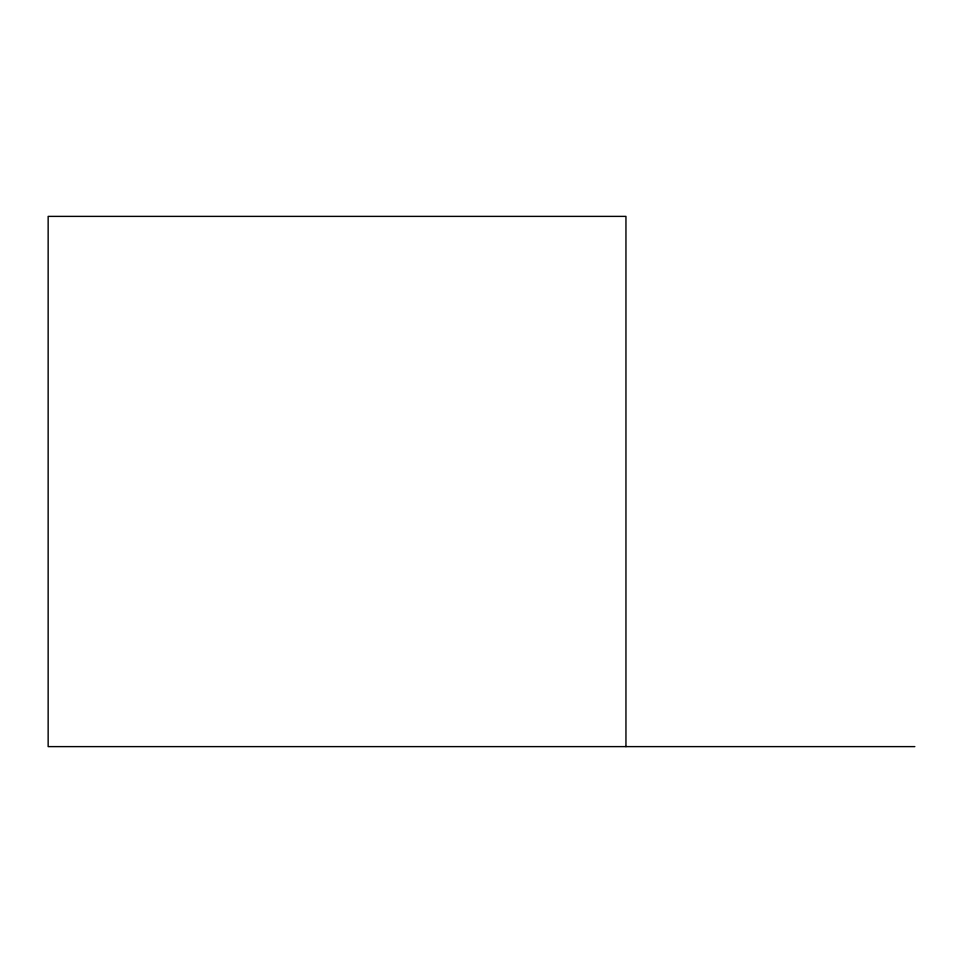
<?xml version="1.0" encoding="UTF-8"?>
<svg xmlns="http://www.w3.org/2000/svg" width="963" height="963" viewBox="0 0 963 963"><rect width="100%" height="100%" fill="white"/><g stroke="black" fill="none" stroke-linecap="round" stroke-linejoin="round"><path stroke-width="1.44" d="M914.85 746.614L48.15 746.614L48.15 216.386L625.95 216.386L625.95 746.614"/></g></svg>
